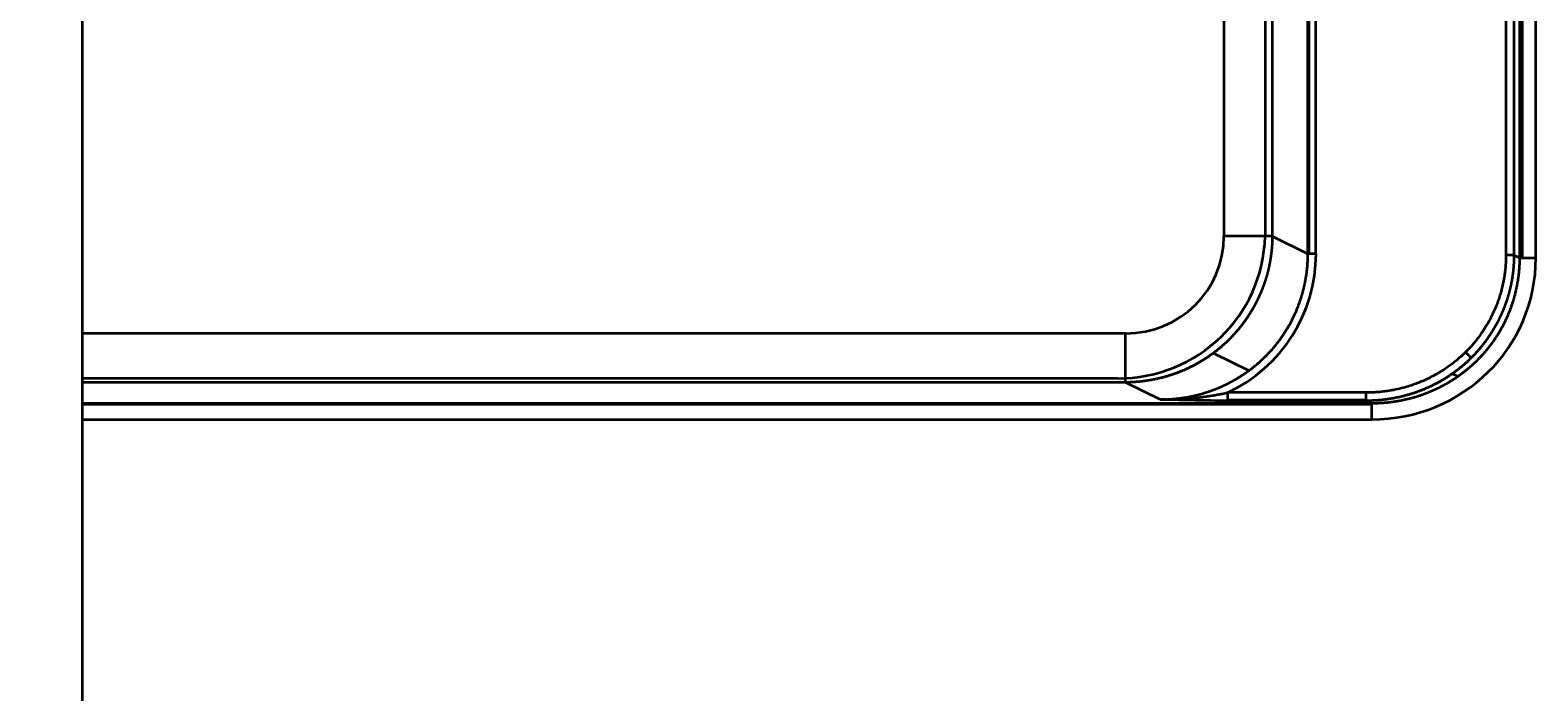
# Model space of a CAD drawing. Header units: millimetres. Extents: x 5 to 1651, y 545 to 1674.
# Drawn here: x 157.6 to 249.5, y 731 to 771.4 of the extents above; entities that cross this region are included whole.
import ezdxf

# ---------------------------------------------------------------- set-up
doc = ezdxf.new("R2010")
doc.units = ezdxf.units.MM
doc.layers.add('10', color=7, linetype='Continuous', true_color=0xffffff)
doc.layers.add('dim', color=82, linetype='Continuous', lineweight=9)
doc.dimstyles.get("Standard").update_dxf_attribs({"dimscale": 5, "dimtxt": 0.18, "dimasz": 0.18, "dimexe": 0.18, "dimexo": 0.0625, "dimgap": 0.09, "dimtad": 0, "dimtih": 1, "dimtoh": 1, "dimzin": 0, "dimdsep": 46, "dimtxsty": 'Standard', "dimcen": 0.09, "dimadec": 0, "dimazin": 0, "dimtfac": 1, "dimtofl": 0, "dimtmove": 0, "dimatfit": 3, "dimfxl": 0, "dimtolj": 1, "dimtzin": 0, "dimarcsym": 0})

# ---------------------------------------------------------------- blocks, each defined once
blk = doc.blocks.new('*D5')
at = {"layer": 'Defpoints', "color": 0, "lineweight": 18, "transparency": 16777216}
for p in [(200.753, 968.539), (75.256, 668.539), (200.753, 668.539)]:
    blk.add_point(p, dxfattribs=at)
at = {"layer": 'dim', "color": 0, "lineweight": -2, "transparency": 16777216}
for p, q in [((198.254, 968.539), (72.758, 968.539)), ((75.256, 958.539), (75.256, 829.788)), ((75.256, 678.539), (75.256, 807.291)), ((198.254, 668.539), (72.758, 668.539))]:
    blk.add_line(p, q, dxfattribs=at)
at = {"layer": 'dim', "color": 0, "lineweight": 18, "transparency": 16777216}
for points in [[(73.59, 958.539), (76.923, 958.539), (75.256, 968.539)], [(73.59, 678.539), (76.923, 678.539), (75.256, 668.539)]]:
    blk.add_solid(points, dxfattribs=at)
at = {"layer": 'dim', "color": 0, "lineweight": 18, "transparency": 16777216, "insert": (75.256, 818.539), "char_height": 12.5, "attachment_point": 5}
blk.add_mtext('\\A1;300.00{\\H7.5;\\S-0.10^ -0.15;}', dxfattribs=at)

msp = doc.modelspace()

# ---------------------------------------------------------------- linework, layer by layer
at = {"layer": '10', "color": 7, "linetype": 'Continuous', "lineweight": 35}
for p, q in [((160.753, 800.902), (160.753, 752.872)), ((230.43, 798.775), (230.43, 758.803)), ((232.943, 798.767), (232.943, 758.803)), ((233.384, 798.733), (233.384, 758.803)), ((235.559, 757.734), (235.559, 798.311)), ((235.632, 757.734), (235.632, 798.306)), ((236.051, 757.734), (236.051, 798.304)), ((247.642, 789.089), (247.642, 757.647)), ((248.132, 788.949), (248.132, 757.647)), ((248.49, 757.49), (248.49, 788.855)), ((248.65, 757.49), (248.65, 788.813)), ((249.471, 757.49), (249.471, 788.641)), ((233.384, 758.803), (230.43, 758.803)), ((233.384, 758.803), (235.559, 757.734)), ((236.051, 757.734), (235.559, 757.734)), ((248.132, 757.647), (247.642, 757.647)), ((248.132, 757.647), (248.49, 757.49)), ((248.49, 757.49), (249.471, 757.49)), ((160.753, 752.872), (160.753, 749.883)), ((224.429, 752.872), (160.753, 752.872)), ((224.429, 749.883), (224.429, 752.872)), ((245.521, 751.381), (245.176, 751.726)), ((229.786, 751.674), (231.96, 750.606)), ((223.941, 750.123), (160.753, 750.123)), ((160.753, 749.883), (160.753, 748.619)), ((224.429, 749.883), (160.753, 749.883)), ((226.549, 748.842), (224.429, 749.883)), ((244.37, 750.416), (244.724, 750.261)), ((239.122, 749.26), (230.662, 749.26)), ((230.662, 748.762), (230.662, 749.26)), ((239.122, 748.762), (239.122, 749.26)), ((160.753, 748.619), (239.447, 748.619)), ((160.753, 748.619), (160.753, 747.623)), ((239.447, 748.539), (160.753, 748.539)), ((239.122, 748.802), (230.662, 748.802)), ((239.122, 748.762), (230.662, 748.762)), ((239.447, 748.619), (239.122, 748.762)), ((239.447, 748.619), (239.447, 747.623)), ((160.753, 747.623), (239.447, 747.623)), ((160.753, 747.623), (160.753, 708.539))]:
    msp.add_line(p, q, dxfattribs=at)
for centre, major_axis, ratio, start_param, end_param in [((223.802, 759.157), (-8.235, 4.046), 0.980876, 2.03509, 3.566636), ((224.336, 758.895), (-5.49, 2.697), 0.980876, 2.03509, 3.590603), ((226.402, 757.88), (-8.693, 4.27), 0.980876, 2.477059, 3.590603), ((239.273, 757.661), (-9.373, 4.11), 0.977076, 1.99258, 3.54632)]:
    msp.add_ellipse(centre, major_axis=major_axis, ratio=ratio, start_param=start_param, end_param=end_param, dxfattribs=at)
for points, knots in [([(233.384, 758.803), (233.384, 758.787), (233.384, 758.754), (233.383, 758.706), (233.382, 758.658), (233.381, 758.609), (233.38, 758.561), (233.378, 758.513), (233.376, 758.464), (233.374, 758.416), (233.371, 758.368), (233.369, 758.32), (233.366, 758.271), (233.362, 758.223), (233.359, 758.175), (233.355, 758.127), (233.351, 758.079), (233.347, 758.031), (233.342, 757.983), (233.337, 757.935), (233.332, 757.887), (233.327, 757.839), (233.322, 757.791), (233.316, 757.743), (233.31, 757.695), (233.303, 757.647), (233.297, 757.599), (233.29, 757.552), (233.283, 757.504), (233.275, 757.456), (233.268, 757.409), (233.26, 757.361), (233.252, 757.314), (233.243, 757.266), (233.235, 757.219), (233.226, 757.172), (233.217, 757.124), (233.207, 757.077), (233.198, 757.03), (233.188, 756.983), (233.178, 756.936), (233.167, 756.889), (233.157, 756.842), (233.146, 756.795), (233.135, 756.748), (233.123, 756.701), (233.112, 756.655), (233.1, 756.608), (233.088, 756.562), (233.075, 756.515), (233.062, 756.469), (233.05, 756.422), (233.036, 756.376), (233.023, 756.33), (233.009, 756.284), (232.996, 756.238), (232.981, 756.192), (232.967, 756.146), (232.952, 756.1), (232.938, 756.055), (232.923, 756.009), (232.907, 755.964), (232.892, 755.918), (232.876, 755.873), (232.86, 755.828), (232.843, 755.783), (232.827, 755.738), (232.81, 755.693), (232.793, 755.648), (232.776, 755.603), (232.758, 755.558), (232.741, 755.514), (232.723, 755.469), (232.704, 755.425), (232.686, 755.381), (232.667, 755.337), (232.648, 755.292), (232.629, 755.249), (232.61, 755.205), (232.59, 755.161), (232.57, 755.117), (232.55, 755.074), (232.53, 755.03), (232.509, 754.987), (232.489, 754.944), (232.468, 754.901), (232.446, 754.858), (232.425, 754.815), (232.403, 754.773), (232.381, 754.73), (232.359, 754.688), (232.337, 754.645), (232.314, 754.603), (232.292, 754.561), (232.268, 754.519), (232.245, 754.477), (232.222, 754.436), (232.198, 754.394), (232.174, 754.353), (232.15, 754.311), (232.126, 754.27), (232.101, 754.229), (232.076, 754.188), (232.051, 754.147), (232.026, 754.107), (232.001, 754.066), (231.975, 754.026), (231.949, 753.986), (231.923, 753.946), (231.897, 753.906), (231.871, 753.866), (231.844, 753.827), (231.817, 753.787), (231.79, 753.748), (231.763, 753.709), (231.735, 753.67), (231.707, 753.631), (231.679, 753.592), (231.651, 753.553), (231.623, 753.515), (231.594, 753.477), (231.566, 753.439), (231.537, 753.401), (231.508, 753.363), (231.478, 753.325), (231.449, 753.288), (231.419, 753.251), (231.389, 753.213), (231.359, 753.176), (231.329, 753.14), (231.298, 753.103), (231.267, 753.066), (231.237, 753.03), (231.205, 752.994), (231.174, 752.958), (231.143, 752.922), (231.111, 752.887), (231.079, 752.851), (231.047, 752.816), (231.015, 752.781), (230.983, 752.746), (230.95, 752.711), (230.917, 752.676), (230.884, 752.642), (230.851, 752.608), (230.818, 752.574), (230.785, 752.54), (230.745, 752.5), (230.699, 752.455), (230.646, 752.404), (230.593, 752.353), (230.539, 752.302), (230.485, 752.252), (230.43, 752.202), (230.375, 752.153), (230.319, 752.103), (230.262, 752.054), (230.205, 752.006), (230.147, 751.957), (230.089, 751.909), (230.03, 751.862), (229.97, 751.814), (229.91, 751.767), (229.849, 751.721), (229.788, 751.675), (229.726, 751.629), (229.664, 751.584), (229.601, 751.539), (229.537, 751.494), (229.473, 751.45), (229.409, 751.406), (229.343, 751.363), (229.278, 751.32), (229.211, 751.278), (229.144, 751.236), (229.077, 751.195), (229.009, 751.154), (228.94, 751.113), (228.871, 751.073), (228.801, 751.034), (228.731, 750.995), (228.66, 750.957), (228.589, 750.919), (228.517, 750.882), (228.445, 750.845), (228.372, 750.809), (228.298, 750.773), (228.224, 750.738), (228.15, 750.703), (228.075, 750.669), (227.999, 750.636), (227.923, 750.603), (227.846, 750.571), (227.769, 750.54), (227.692, 750.509), (227.614, 750.479), (227.535, 750.449), (227.456, 750.42), (227.377, 750.392), (227.297, 750.364), (227.216, 750.337), (227.135, 750.311), (227.054, 750.285), (226.972, 750.261), (226.89, 750.236), (226.807, 750.213), (226.724, 750.19), (226.64, 750.168), (226.556, 750.147), (226.472, 750.127), (226.387, 750.107), (226.302, 750.088), (226.216, 750.07), (226.13, 750.053), (226.043, 750.036), (225.957, 750.021), (225.869, 750.006), (225.782, 749.992), (225.694, 749.978), (225.605, 749.966), (225.517, 749.954), (225.428, 749.943), (225.339, 749.933), (225.249, 749.924), (225.159, 749.916), (225.069, 749.909), (224.978, 749.903), (224.887, 749.897), (224.796, 749.892), (224.705, 749.889), (224.613, 749.886), (224.521, 749.884), (224.46, 749.884), (224.429, 749.883)], [0, 0, 0, 0, 0.003449, 0.006898, 0.010346, 0.013794, 0.017241, 0.020688, 0.024134, 0.02758, 0.031025, 0.03447, 0.037914, 0.041358, 0.044802, 0.048244, 0.051687, 0.055129, 0.05857, 0.062011, 0.065452, 0.068892, 0.072332, 0.075771, 0.079209, 0.082648, 0.086085, 0.089523, 0.09296, 0.096396, 0.099832, 0.103267, 0.106703, 0.110137, 0.113571, 0.117005, 0.120438, 0.123871, 0.127304, 0.130736, 0.134167, 0.137598, 0.141029, 0.144459, 0.147889, 0.151318, 0.154747, 0.158176, 0.161604, 0.165031, 0.168459, 0.171886, 0.175312, 0.178738, 0.182164, 0.185589, 0.189014, 0.192438, 0.195862, 0.199285, 0.202709, 0.206131, 0.209554, 0.212976, 0.216397, 0.219818, 0.223239, 0.226659, 0.230079, 0.233499, 0.236918, 0.240337, 0.243755, 0.247173, 0.250591, 0.254008, 0.257425, 0.260842, 0.264258, 0.267674, 0.271089, 0.274504, 0.277919, 0.281333, 0.284747, 0.288161, 0.291574, 0.294987, 0.298399, 0.301811, 0.305223, 0.308635, 0.312046, 0.315456, 0.318867, 0.322277, 0.325686, 0.329096, 0.332505, 0.335913, 0.339322, 0.34273, 0.346137, 0.349545, 0.352951, 0.356358, 0.359764, 0.36317, 0.366576, 0.369981, 0.373386, 0.376791, 0.380195, 0.383599, 0.387003, 0.390407, 0.39381, 0.397212, 0.400615, 0.404017, 0.407419, 0.41082, 0.414222, 0.417623, 0.421023, 0.424424, 0.427824, 0.431223, 0.434623, 0.438022, 0.441421, 0.444819, 0.448218, 0.451616, 0.455014, 0.458411, 0.461808, 0.465205, 0.468602, 0.471998, 0.475394, 0.47879, 0.482185, 0.485581, 0.488976, 0.49237, 0.495765, 0.499159, 0.504369, 0.509596, 0.514839, 0.520098, 0.525373, 0.530664, 0.535971, 0.541294, 0.546633, 0.551989, 0.557361, 0.562748, 0.568152, 0.573572, 0.579009, 0.584461, 0.58993, 0.595414, 0.600915, 0.606433, 0.611966, 0.617515, 0.623081, 0.628663, 0.634261, 0.639876, 0.645506, 0.651153, 0.656816, 0.662496, 0.668191, 0.673903, 0.679631, 0.685375, 0.691136, 0.696913, 0.702706, 0.708515, 0.714341, 0.720183, 0.726041, 0.731916, 0.737807, 0.743714, 0.749638, 0.755577, 0.761534, 0.767506, 0.773495, 0.7795, 0.785521, 0.791559, 0.797613, 0.803684, 0.809771, 0.815874, 0.821994, 0.82813, 0.834282, 0.840451, 0.846636, 0.852837, 0.859055, 0.865289, 0.87154, 0.877807, 0.88409, 0.89039, 0.896706, 0.903039, 0.909388, 0.915753, 0.922135, 0.928534, 0.934948, 0.941379, 0.947827, 0.954291, 0.960772, 0.967269, 0.973782, 0.980312, 0.986858, 0.993421, 1, 1, 1, 1]), ([(226.549, 748.842), (226.566, 748.842), (226.598, 748.842), (226.648, 748.842), (226.697, 748.843), (226.746, 748.844), (226.795, 748.845), (226.844, 748.846), (226.892, 748.848), (226.941, 748.85), (226.99, 748.852), (227.038, 748.854), (227.087, 748.857), (227.135, 748.86), (227.184, 748.863), (227.232, 748.866), (227.28, 748.87), (227.328, 748.874), (227.376, 748.878), (227.424, 748.883), (227.472, 748.887), (227.52, 748.892), (227.567, 748.897), (227.615, 748.903), (227.662, 748.908), (227.709, 748.914), (227.757, 748.92), (227.804, 748.926), (227.851, 748.933), (227.898, 748.94), (227.945, 748.947), (227.991, 748.954), (228.038, 748.961), (228.084, 748.969), (228.131, 748.977), (228.177, 748.985), (228.223, 748.993), (228.269, 749.002), (228.315, 749.011), (228.361, 749.02), (228.407, 749.029), (228.453, 749.039), (228.498, 749.048), (228.544, 749.058), (228.589, 749.068), (228.634, 749.079), (228.679, 749.089), (228.724, 749.1), (228.769, 749.111), (228.814, 749.122), (228.858, 749.133), (228.903, 749.145), (228.947, 749.157), (228.991, 749.169), (229.035, 749.181), (229.079, 749.194), (229.123, 749.206), (229.167, 749.219), (229.21, 749.232), (229.254, 749.245), (229.297, 749.259), (229.34, 749.272), (229.383, 749.286), (229.426, 749.3), (229.469, 749.314), (229.511, 749.329), (229.554, 749.343), (229.596, 749.358), (229.639, 749.373), (229.681, 749.388), (229.723, 749.403), (229.764, 749.419), (229.806, 749.434), (229.848, 749.45), (229.889, 749.466), (229.93, 749.482), (229.971, 749.499), (230.012, 749.515), (230.053, 749.532), (230.094, 749.549), (230.135, 749.566), (230.175, 749.583), (230.215, 749.601), (230.255, 749.618), (230.295, 749.636), (230.335, 749.654), (230.375, 749.672), (230.414, 749.69), (230.454, 749.709), (230.493, 749.727), (230.532, 749.746), (230.571, 749.765), (230.61, 749.784), (230.648, 749.803), (230.687, 749.822), (230.725, 749.842), (230.763, 749.862), (230.801, 749.881), (230.839, 749.901), (230.877, 749.921), (230.915, 749.942), (230.952, 749.962), (230.989, 749.983), (231.026, 750.003), (231.063, 750.024), (231.1, 750.045), (231.137, 750.066), (231.173, 750.087), (231.209, 750.109), (231.246, 750.13), (231.282, 750.152), (231.317, 750.174), (231.353, 750.196), (231.389, 750.218), (231.424, 750.24), (231.459, 750.262), (231.494, 750.285), (231.529, 750.307), (231.564, 750.33), (231.599, 750.353), (231.633, 750.376), (231.667, 750.399), (231.701, 750.422), (231.735, 750.445), (231.769, 750.469), (231.803, 750.492), (231.836, 750.516), (231.869, 750.54), (231.903, 750.563), (231.935, 750.587), (231.968, 750.612), (232.001, 750.636), (232.033, 750.66), (232.066, 750.685), (232.098, 750.709), (232.13, 750.734), (232.162, 750.758), (232.193, 750.783), (232.225, 750.808), (232.256, 750.833), (232.287, 750.859), (232.318, 750.884), (232.349, 750.909), (232.38, 750.935), (232.41, 750.96), (232.441, 750.986), (232.471, 751.012), (232.501, 751.037), (232.531, 751.063), (232.56, 751.089), (232.59, 751.115), (232.619, 751.142), (232.649, 751.168), (232.678, 751.194), (232.706, 751.221), (232.735, 751.247), (232.764, 751.274), (232.792, 751.3), (232.82, 751.327), (232.848, 751.354), (232.876, 751.381), (232.904, 751.408), (232.944, 751.448), (232.997, 751.501), (233.062, 751.567), (233.127, 751.634), (233.19, 751.701), (233.253, 751.769), (233.315, 751.838), (233.377, 751.908), (233.438, 751.978), (233.498, 752.049), (233.557, 752.121), (233.615, 752.193), (233.673, 752.265), (233.73, 752.339), (233.787, 752.413), (233.842, 752.487), (233.897, 752.562), (233.951, 752.638), (234.004, 752.715), (234.056, 752.791), (234.108, 752.869), (234.158, 752.947), (234.208, 753.025), (234.257, 753.104), (234.305, 753.184), (234.353, 753.264), (234.399, 753.345), (234.445, 753.426), (234.49, 753.508), (234.534, 753.59), (234.577, 753.672), (234.619, 753.755), (234.661, 753.839), (234.701, 753.923), (234.741, 754.007), (234.78, 754.092), (234.817, 754.177), (234.854, 754.263), (234.891, 754.349), (234.926, 754.435), (234.96, 754.522), (234.993, 754.61), (235.026, 754.697), (235.057, 754.785), (235.088, 754.874), (235.117, 754.962), (235.146, 755.051), (235.174, 755.141), (235.201, 755.23), (235.227, 755.32), (235.252, 755.41), (235.276, 755.501), (235.299, 755.592), (235.321, 755.683), (235.342, 755.774), (235.362, 755.866), (235.381, 755.958), (235.399, 756.05), (235.417, 756.142), (235.433, 756.234), (235.448, 756.327), (235.463, 756.42), (235.476, 756.513), (235.488, 756.606), (235.5, 756.7), (235.51, 756.793), (235.519, 756.887), (235.528, 756.981), (235.535, 757.075), (235.542, 757.169), (235.547, 757.263), (235.552, 757.357), (235.555, 757.451), (235.557, 757.545), (235.559, 757.64), (235.559, 757.703), (235.559, 757.734)], [0, 0, 0, 0, 0.003499, 0.006993, 0.010483, 0.013967, 0.017447, 0.020922, 0.024392, 0.027857, 0.031318, 0.034774, 0.038224, 0.04167, 0.045112, 0.048548, 0.05198, 0.055406, 0.058828, 0.062245, 0.065658, 0.069065, 0.072468, 0.075866, 0.079259, 0.082647, 0.086031, 0.08941, 0.092783, 0.096153, 0.099517, 0.102876, 0.106231, 0.109581, 0.112926, 0.116267, 0.119602, 0.122933, 0.126259, 0.12958, 0.132897, 0.136208, 0.139515, 0.142817, 0.146114, 0.149407, 0.152695, 0.155978, 0.159256, 0.162529, 0.165798, 0.169062, 0.172321, 0.175576, 0.178825, 0.18207, 0.18531, 0.188545, 0.191776, 0.195002, 0.198223, 0.201439, 0.204651, 0.207858, 0.21106, 0.214257, 0.21745, 0.220637, 0.22382, 0.226999, 0.230172, 0.233341, 0.236505, 0.239665, 0.242819, 0.245969, 0.249115, 0.252255, 0.255391, 0.258522, 0.261648, 0.26477, 0.267887, 0.270999, 0.274106, 0.277209, 0.280307, 0.2834, 0.286489, 0.289572, 0.292652, 0.295726, 0.298796, 0.301861, 0.304921, 0.307977, 0.311028, 0.314074, 0.317115, 0.320152, 0.323184, 0.326212, 0.329235, 0.332253, 0.335266, 0.338275, 0.341279, 0.344278, 0.347273, 0.350263, 0.353248, 0.356229, 0.359205, 0.362176, 0.365143, 0.368105, 0.371062, 0.374015, 0.376963, 0.379907, 0.382845, 0.385779, 0.388709, 0.391634, 0.394554, 0.397469, 0.40038, 0.403286, 0.406188, 0.409085, 0.411977, 0.414865, 0.417748, 0.420626, 0.4235, 0.426369, 0.429233, 0.432093, 0.434949, 0.437799, 0.440645, 0.443487, 0.446324, 0.449156, 0.451984, 0.454807, 0.457625, 0.460439, 0.463248, 0.466053, 0.468853, 0.471648, 0.474439, 0.477225, 0.480007, 0.482784, 0.485557, 0.488325, 0.491088, 0.493847, 0.496601, 0.499351, 0.502096, 0.508689, 0.515283, 0.521877, 0.528472, 0.535068, 0.541664, 0.54826, 0.554858, 0.561456, 0.568055, 0.574654, 0.581255, 0.587856, 0.594458, 0.601061, 0.607665, 0.61427, 0.620876, 0.627483, 0.63409, 0.640699, 0.647309, 0.653921, 0.660533, 0.667147, 0.673761, 0.680377, 0.686995, 0.693613, 0.700233, 0.706855, 0.713478, 0.720102, 0.726727, 0.733354, 0.739983, 0.746613, 0.753245, 0.759879, 0.766514, 0.77315, 0.779789, 0.786429, 0.793071, 0.799714, 0.80636, 0.813007, 0.819656, 0.826307, 0.83296, 0.839615, 0.846272, 0.852931, 0.859593, 0.866256, 0.872921, 0.879588, 0.886258, 0.89293, 0.899604, 0.90628, 0.912958, 0.919639, 0.926322, 0.933008, 0.939696, 0.946386, 0.953079, 0.959774, 0.966472, 0.973173, 0.979875, 0.986581, 0.993289, 1, 1, 1, 1]), ([(248.132, 757.647), (248.132, 757.631), (248.132, 757.599), (248.131, 757.551), (248.131, 757.503), (248.13, 757.455), (248.129, 757.406), (248.127, 757.358), (248.125, 757.31), (248.123, 757.262), (248.121, 757.214), (248.119, 757.166), (248.116, 757.118), (248.113, 757.07), (248.109, 757.022), (248.106, 756.974), (248.102, 756.926), (248.098, 756.878), (248.094, 756.831), (248.089, 756.783), (248.084, 756.735), (248.079, 756.687), (248.074, 756.639), (248.068, 756.592), (248.062, 756.544), (248.056, 756.496), (248.05, 756.449), (248.043, 756.401), (248.036, 756.354), (248.029, 756.306), (248.021, 756.259), (248.014, 756.211), (248.006, 756.164), (247.998, 756.117), (247.989, 756.07), (247.98, 756.022), (247.972, 755.975), (247.962, 755.928), (247.953, 755.881), (247.943, 755.834), (247.933, 755.787), (247.923, 755.74), (247.912, 755.694), (247.902, 755.647), (247.891, 755.6), (247.879, 755.554), (247.868, 755.507), (247.856, 755.46), (247.844, 755.414), (247.832, 755.368), (247.819, 755.321), (247.807, 755.275), (247.794, 755.229), (247.78, 755.183), (247.767, 755.137), (247.753, 755.091), (247.739, 755.045), (247.725, 755), (247.71, 754.954), (247.696, 754.908), (247.681, 754.863), (247.665, 754.817), (247.65, 754.772), (247.634, 754.727), (247.618, 754.682), (247.602, 754.636), (247.585, 754.592), (247.569, 754.547), (247.552, 754.502), (247.535, 754.457), (247.517, 754.412), (247.499, 754.368), (247.482, 754.324), (247.463, 754.279), (247.445, 754.235), (247.426, 754.191), (247.407, 754.147), (247.388, 754.103), (247.369, 754.059), (247.349, 754.015), (247.33, 753.972), (247.31, 753.928), (247.289, 753.885), (247.269, 753.842), (247.248, 753.799), (247.227, 753.756), (247.206, 753.713), (247.184, 753.67), (247.163, 753.627), (247.141, 753.585), (247.119, 753.542), (247.096, 753.5), (247.074, 753.458), (247.051, 753.416), (247.028, 753.374), (247.004, 753.332), (246.981, 753.29), (246.957, 753.249), (246.933, 753.207), (246.909, 753.166), (246.885, 753.125), (246.86, 753.084), (246.835, 753.043), (246.81, 753.002), (246.785, 752.961), (246.759, 752.921), (246.733, 752.88), (246.707, 752.84), (246.681, 752.8), (246.655, 752.76), (246.628, 752.72), (246.601, 752.681), (246.574, 752.641), (246.547, 752.602), (246.52, 752.563), (246.492, 752.524), (246.464, 752.485), (246.436, 752.446), (246.408, 752.407), (246.379, 752.369), (246.35, 752.331), (246.321, 752.293), (246.292, 752.255), (246.263, 752.217), (246.233, 752.179), (246.204, 752.142), (246.174, 752.104), (246.143, 752.067), (246.113, 752.03), (246.083, 751.993), (246.052, 751.956), (246.021, 751.92), (245.99, 751.883), (245.958, 751.847), (245.927, 751.811), (245.895, 751.775), (245.863, 751.74), (245.831, 751.704), (245.798, 751.669), (245.766, 751.634), (245.733, 751.599), (245.7, 751.564), (245.667, 751.529), (245.634, 751.495), (245.6, 751.46), (245.567, 751.426), (245.533, 751.392), (245.493, 751.353), (245.447, 751.308), (245.395, 751.258), (245.342, 751.208), (245.288, 751.158), (245.234, 751.108), (245.18, 751.059), (245.124, 751.01), (245.069, 750.961), (245.012, 750.913), (244.955, 750.865), (244.897, 750.817), (244.839, 750.77), (244.78, 750.723), (244.721, 750.676), (244.661, 750.63), (244.6, 750.584), (244.539, 750.538), (244.477, 750.493), (244.415, 750.448), (244.352, 750.403), (244.288, 750.359), (244.224, 750.316), (244.159, 750.272), (244.094, 750.229), (244.028, 750.187), (243.961, 750.145), (243.894, 750.103), (243.827, 750.062), (243.758, 750.022), (243.689, 749.982), (243.62, 749.942), (243.55, 749.903), (243.479, 749.864), (243.408, 749.826), (243.337, 749.788), (243.264, 749.751), (243.191, 749.715), (243.118, 749.679), (243.044, 749.643), (242.97, 749.608), (242.895, 749.574), (242.819, 749.54), (242.743, 749.507), (242.666, 749.474), (242.589, 749.442), (242.511, 749.411), (242.433, 749.38), (242.354, 749.35), (242.275, 749.321), (242.195, 749.292), (242.115, 749.264), (242.034, 749.236), (241.953, 749.21), (241.871, 749.184), (241.789, 749.158), (241.706, 749.133), (241.622, 749.109), (241.539, 749.086), (241.455, 749.064), (241.37, 749.042), (241.285, 749.021), (241.199, 749), (241.113, 748.981), (241.027, 748.962), (240.94, 748.944), (240.852, 748.927), (240.765, 748.91), (240.676, 748.895), (240.588, 748.88), (240.499, 748.866), (240.41, 748.853), (240.32, 748.841), (240.23, 748.829), (240.139, 748.819), (240.048, 748.809), (239.957, 748.8), (239.866, 748.792), (239.774, 748.785), (239.681, 748.779), (239.589, 748.774), (239.496, 748.77), (239.403, 748.766), (239.31, 748.764), (239.216, 748.762), (239.153, 748.762), (239.122, 748.762)], [0, 0, 0, 0, 0.003424, 0.006847, 0.01027, 0.013692, 0.017114, 0.020536, 0.023957, 0.027378, 0.030799, 0.034219, 0.037639, 0.041059, 0.044478, 0.047897, 0.051315, 0.054734, 0.058152, 0.061569, 0.064987, 0.068404, 0.07182, 0.075237, 0.078653, 0.082068, 0.085484, 0.088899, 0.092314, 0.095729, 0.099143, 0.102557, 0.105971, 0.109384, 0.112798, 0.116211, 0.119623, 0.123036, 0.126448, 0.12986, 0.133272, 0.136684, 0.140095, 0.143506, 0.146917, 0.150327, 0.153738, 0.157148, 0.160558, 0.163968, 0.167377, 0.170787, 0.174196, 0.177605, 0.181014, 0.184423, 0.187831, 0.191239, 0.194647, 0.198055, 0.201463, 0.204871, 0.208278, 0.211686, 0.215093, 0.2185, 0.221907, 0.225313, 0.22872, 0.232127, 0.235533, 0.238939, 0.242345, 0.245751, 0.249157, 0.252563, 0.255969, 0.259375, 0.26278, 0.266186, 0.269591, 0.272996, 0.276401, 0.279807, 0.283212, 0.286617, 0.290022, 0.293426, 0.296831, 0.300236, 0.303641, 0.307045, 0.31045, 0.313855, 0.317259, 0.320664, 0.324068, 0.327473, 0.330877, 0.334282, 0.337686, 0.341091, 0.344495, 0.3479, 0.351304, 0.354709, 0.358113, 0.361518, 0.364922, 0.368327, 0.371732, 0.375136, 0.378541, 0.381946, 0.385351, 0.388755, 0.39216, 0.395565, 0.39897, 0.402375, 0.40578, 0.409186, 0.412591, 0.415996, 0.419402, 0.422807, 0.426213, 0.429619, 0.433025, 0.436431, 0.439837, 0.443243, 0.446649, 0.450056, 0.453462, 0.456869, 0.460276, 0.463683, 0.46709, 0.470497, 0.473904, 0.477312, 0.48072, 0.484127, 0.487535, 0.490944, 0.494352, 0.497761, 0.502905, 0.508067, 0.513246, 0.518444, 0.52366, 0.528893, 0.534145, 0.539415, 0.544702, 0.550007, 0.555331, 0.560672, 0.566032, 0.571409, 0.576805, 0.582219, 0.58765, 0.5931, 0.598568, 0.604054, 0.609558, 0.61508, 0.620621, 0.626179, 0.631756, 0.637351, 0.642964, 0.648596, 0.654245, 0.659913, 0.665599, 0.671303, 0.677026, 0.682767, 0.688526, 0.694303, 0.700099, 0.705913, 0.711745, 0.717596, 0.723465, 0.729352, 0.735258, 0.741182, 0.747125, 0.753086, 0.759065, 0.765063, 0.771079, 0.777113, 0.783166, 0.789238, 0.795328, 0.801436, 0.807563, 0.813708, 0.819872, 0.826054, 0.832255, 0.838475, 0.844712, 0.850969, 0.857244, 0.863537, 0.869849, 0.87618, 0.882529, 0.888897, 0.895283, 0.901688, 0.908112, 0.914554, 0.921015, 0.927494, 0.933993, 0.940509, 0.947045, 0.953599, 0.960171, 0.966763, 0.973373, 0.980002, 0.986649, 0.993315, 1, 1, 1, 1]), ([(247.642, 757.647), (247.642, 757.631), (247.642, 757.598), (247.641, 757.547), (247.64, 757.492), (247.639, 757.434), (247.637, 757.372), (247.635, 757.306), (247.632, 757.236), (247.628, 757.163), (247.623, 757.085), (247.617, 757.005), (247.61, 756.92), (247.602, 756.833), (247.593, 756.741), (247.582, 756.646), (247.57, 756.547), (247.555, 756.445), (247.539, 756.339), (247.521, 756.23), (247.501, 756.118), (247.462, 755.917), (247.4, 755.639), (247.307, 755.296), (247.207, 754.981), (247.104, 754.694), (246.988, 754.403), (246.849, 754.089), (246.673, 753.736), (246.461, 753.36), (246.17, 752.904), (245.824, 752.437), (245.463, 752.021), (245.246, 751.797), (245.155, 751.708), (245.155, 751.708), (245.155, 751.708), (245.154, 751.707), (245.154, 751.707), (245.152, 751.705), (245.15, 751.703), (245.144, 751.697), (245.134, 751.687), (245.112, 751.666), (245.068, 751.624), (244.981, 751.541), (244.802, 751.378), (244.581, 751.19), (244.255, 750.934), (243.901, 750.684), (243.48, 750.425), (243.1, 750.217), (242.74, 750.042), (242.397, 749.895), (242.05, 749.762), (241.673, 749.637), (241.249, 749.518), (240.886, 749.437), (240.603, 749.385), (240.42, 749.356), (240.246, 749.332), (240.082, 749.312), (239.927, 749.296), (239.783, 749.284), (239.648, 749.275), (239.523, 749.269), (239.409, 749.264), (239.304, 749.262), (239.21, 749.26), (239.15, 749.26), (239.122, 749.26)], [0, 0, 0, 0, 0.003567, 0.007415, 0.011543, 0.015952, 0.020641, 0.02561, 0.03086, 0.036389, 0.042197, 0.048286, 0.054653, 0.0613, 0.068226, 0.075431, 0.082914, 0.090677, 0.098719, 0.10704, 0.115639, 0.124517, 0.153154, 0.179897, 0.20475, 0.227715, 0.248794, 0.275596, 0.305239, 0.337722, 0.373048, 0.427232, 0.468718, 0.497487, 0.497494, 0.497502, 0.497517, 0.497548, 0.497608, 0.49773, 0.497974, 0.49846, 0.499434, 0.501382, 0.505277, 0.513068, 0.528656, 0.559849, 0.578516, 0.62232, 0.657495, 0.690117, 0.720176, 0.747662, 0.774352, 0.804226, 0.837292, 0.873562, 0.888277, 0.902236, 0.915437, 0.927879, 0.939562, 0.950484, 0.960645, 0.970044, 0.97868, 0.986552, 0.993659, 1, 1, 1, 1]), ([(239.447, 748.619), (239.464, 748.619), (239.497, 748.619), (239.547, 748.62), (239.597, 748.62), (239.647, 748.621), (239.696, 748.622), (239.746, 748.623), (239.795, 748.625), (239.845, 748.627), (239.894, 748.629), (239.943, 748.632), (239.992, 748.634), (240.041, 748.637), (240.09, 748.64), (240.139, 748.644), (240.188, 748.647), (240.237, 748.651), (240.285, 748.655), (240.334, 748.66), (240.382, 748.664), (240.43, 748.669), (240.479, 748.674), (240.527, 748.68), (240.575, 748.685), (240.622, 748.691), (240.67, 748.697), (240.718, 748.704), (240.765, 748.71), (240.813, 748.717), (240.86, 748.724), (240.907, 748.731), (240.955, 748.739), (241.002, 748.747), (241.048, 748.755), (241.095, 748.763), (241.142, 748.771), (241.188, 748.78), (241.235, 748.789), (241.281, 748.798), (241.327, 748.807), (241.373, 748.817), (241.419, 748.826), (241.465, 748.836), (241.511, 748.846), (241.556, 748.857), (241.602, 748.867), (241.647, 748.878), (241.692, 748.889), (241.737, 748.9), (241.782, 748.912), (241.827, 748.924), (241.872, 748.935), (241.916, 748.947), (241.961, 748.96), (242.005, 748.972), (242.049, 748.985), (242.093, 748.998), (242.137, 749.011), (242.181, 749.024), (242.224, 749.037), (242.268, 749.051), (242.311, 749.065), (242.354, 749.079), (242.397, 749.093), (242.44, 749.108), (242.483, 749.122), (242.525, 749.137), (242.568, 749.152), (242.61, 749.167), (242.652, 749.182), (242.694, 749.198), (242.736, 749.214), (242.778, 749.23), (242.82, 749.246), (242.861, 749.262), (242.902, 749.278), (242.944, 749.295), (242.985, 749.312), (243.025, 749.328), (243.066, 749.346), (243.107, 749.363), (243.147, 749.38), (243.187, 749.398), (243.227, 749.416), (243.267, 749.433), (243.307, 749.452), (243.347, 749.47), (243.386, 749.488), (243.426, 749.507), (243.465, 749.525), (243.504, 749.544), (243.543, 749.563), (243.581, 749.582), (243.62, 749.602), (243.658, 749.621), (243.696, 749.641), (243.735, 749.661), (243.772, 749.681), (243.81, 749.701), (243.848, 749.721), (243.885, 749.741), (243.922, 749.762), (243.96, 749.782), (243.997, 749.803), (244.033, 749.824), (244.07, 749.845), (244.106, 749.866), (244.143, 749.887), (244.179, 749.909), (244.215, 749.93), (244.251, 749.952), (244.286, 749.974), (244.322, 749.996), (244.357, 750.018), (244.392, 750.04), (244.427, 750.062), (244.462, 750.085), (244.497, 750.107), (244.531, 750.13), (244.566, 750.153), (244.6, 750.176), (244.634, 750.199), (244.668, 750.222), (244.701, 750.245), (244.735, 750.269), (244.768, 750.292), (244.801, 750.316), (244.834, 750.339), (244.867, 750.363), (244.9, 750.387), (244.932, 750.411), (244.965, 750.435), (244.997, 750.459), (245.029, 750.484), (245.061, 750.508), (245.093, 750.533), (245.124, 750.557), (245.155, 750.582), (245.187, 750.607), (245.218, 750.632), (245.248, 750.657), (245.279, 750.682), (245.31, 750.707), (245.34, 750.732), (245.37, 750.758), (245.4, 750.783), (245.43, 750.809), (245.46, 750.834), (245.489, 750.86), (245.519, 750.886), (245.548, 750.912), (245.577, 750.938), (245.606, 750.964), (245.634, 750.99), (245.663, 751.016), (245.691, 751.042), (245.719, 751.069), (245.747, 751.095), (245.775, 751.122), (245.803, 751.148), (245.83, 751.175), (245.871, 751.214), (245.924, 751.267), (245.99, 751.333), (246.054, 751.401), (246.119, 751.468), (246.182, 751.537), (246.245, 751.606), (246.307, 751.676), (246.368, 751.746), (246.428, 751.817), (246.488, 751.889), (246.547, 751.961), (246.605, 752.034), (246.662, 752.107), (246.719, 752.182), (246.775, 752.256), (246.83, 752.332), (246.884, 752.407), (246.937, 752.484), (246.99, 752.561), (247.041, 752.638), (247.092, 752.716), (247.142, 752.795), (247.192, 752.874), (247.24, 752.954), (247.288, 753.034), (247.334, 753.115), (247.38, 753.196), (247.425, 753.277), (247.469, 753.36), (247.512, 753.442), (247.555, 753.525), (247.596, 753.609), (247.637, 753.693), (247.676, 753.777), (247.715, 753.862), (247.753, 753.947), (247.79, 754.032), (247.826, 754.118), (247.861, 754.205), (247.895, 754.291), (247.928, 754.379), (247.961, 754.466), (247.992, 754.554), (248.023, 754.642), (248.052, 754.731), (248.081, 754.819), (248.109, 754.908), (248.135, 754.998), (248.161, 755.088), (248.186, 755.178), (248.21, 755.268), (248.233, 755.358), (248.255, 755.449), (248.276, 755.54), (248.296, 755.631), (248.315, 755.723), (248.333, 755.814), (248.35, 755.906), (248.366, 755.998), (248.381, 756.091), (248.395, 756.183), (248.408, 756.276), (248.421, 756.369), (248.432, 756.461), (248.442, 756.554), (248.451, 756.648), (248.46, 756.741), (248.467, 756.834), (248.473, 756.928), (248.479, 757.021), (248.483, 757.115), (248.486, 757.209), (248.488, 757.302), (248.49, 757.396), (248.49, 757.459), (248.49, 757.49)], [0, 0, 0, 0, 0.003546, 0.007087, 0.010622, 0.014152, 0.017676, 0.021196, 0.02471, 0.028218, 0.031721, 0.035219, 0.038712, 0.042199, 0.045681, 0.049157, 0.052628, 0.056094, 0.059555, 0.06301, 0.06646, 0.069904, 0.073344, 0.076777, 0.080206, 0.083629, 0.087047, 0.09046, 0.093867, 0.097269, 0.100666, 0.104057, 0.107443, 0.110824, 0.114199, 0.117569, 0.120934, 0.124294, 0.127648, 0.130997, 0.13434, 0.137679, 0.141012, 0.144339, 0.147662, 0.150979, 0.154291, 0.157597, 0.160899, 0.164195, 0.167485, 0.170771, 0.174051, 0.177326, 0.180596, 0.18386, 0.187119, 0.190373, 0.193621, 0.196864, 0.200102, 0.203335, 0.206563, 0.209785, 0.213002, 0.216214, 0.21942, 0.222621, 0.225817, 0.229008, 0.232193, 0.235373, 0.238548, 0.241718, 0.244883, 0.248042, 0.251196, 0.254345, 0.257488, 0.260626, 0.26376, 0.266887, 0.27001, 0.273127, 0.27624, 0.279347, 0.282448, 0.285545, 0.288636, 0.291722, 0.294803, 0.297879, 0.300949, 0.304015, 0.307075, 0.31013, 0.313179, 0.316224, 0.319263, 0.322297, 0.325326, 0.32835, 0.331369, 0.334382, 0.33739, 0.340393, 0.343391, 0.346384, 0.349371, 0.352354, 0.355331, 0.358303, 0.36127, 0.364232, 0.367188, 0.370139, 0.373086, 0.376027, 0.378963, 0.381894, 0.384819, 0.38774, 0.390655, 0.393565, 0.396471, 0.39937, 0.402265, 0.405155, 0.40804, 0.410919, 0.413794, 0.416663, 0.419527, 0.422386, 0.42524, 0.428089, 0.430932, 0.433771, 0.436605, 0.439433, 0.442256, 0.445075, 0.447888, 0.450696, 0.453499, 0.456297, 0.45909, 0.461877, 0.46466, 0.467438, 0.47021, 0.472978, 0.47574, 0.478498, 0.48125, 0.483997, 0.486739, 0.489477, 0.492209, 0.494936, 0.497658, 0.500375, 0.503087, 0.509713, 0.516338, 0.522962, 0.529586, 0.536208, 0.54283, 0.549451, 0.556071, 0.56269, 0.569309, 0.575927, 0.582545, 0.589162, 0.595778, 0.602394, 0.60901, 0.615625, 0.62224, 0.628855, 0.635469, 0.642083, 0.648697, 0.655311, 0.661924, 0.668538, 0.675151, 0.681765, 0.688378, 0.694992, 0.701606, 0.70822, 0.714834, 0.721449, 0.728063, 0.734678, 0.741294, 0.747909, 0.754526, 0.761142, 0.76776, 0.774378, 0.780996, 0.787615, 0.794235, 0.800855, 0.807476, 0.814098, 0.820721, 0.827345, 0.83397, 0.840595, 0.847222, 0.85385, 0.860478, 0.867108, 0.873739, 0.880371, 0.887005, 0.89364, 0.900276, 0.906913, 0.913552, 0.920192, 0.926834, 0.933477, 0.940122, 0.946768, 0.953416, 0.960065, 0.966717, 0.97337, 0.980024, 0.986681, 0.99334, 1, 1, 1, 1]), ([(226.549, 748.842), (226.571, 748.842), (226.615, 748.841), (226.681, 748.841), (226.746, 748.84), (226.812, 748.84), (226.878, 748.841), (226.944, 748.841), (227.009, 748.842), (227.075, 748.843), (227.141, 748.844), (227.207, 748.846), (227.273, 748.847), (227.339, 748.849), (227.406, 748.852), (227.472, 748.854), (227.538, 748.857), (227.605, 748.86), (227.671, 748.863), (227.738, 748.867), (227.804, 748.871), (227.871, 748.875), (227.938, 748.879), (228.004, 748.883), (228.071, 748.888), (228.138, 748.893), (228.205, 748.899), (228.272, 748.905), (228.339, 748.911), (228.407, 748.917), (228.474, 748.924), (228.541, 748.931), (228.611, 748.938), (228.682, 748.946), (228.757, 748.955), (228.834, 748.963), (228.914, 748.973), (228.996, 748.983), (229.081, 748.993), (229.167, 749.004), (229.257, 749.016), (229.348, 749.029), (229.443, 749.042), (229.539, 749.056), (229.649, 749.073), (229.771, 749.093), (229.901, 749.114), (230.027, 749.136), (230.132, 749.155), (230.216, 749.171), (230.28, 749.183), (230.344, 749.195), (230.396, 749.205), (230.436, 749.213), (230.464, 749.219), (230.49, 749.225), (230.514, 749.23), (230.536, 749.235), (230.557, 749.24), (230.576, 749.244), (230.592, 749.248), (230.607, 749.252), (230.62, 749.256), (230.632, 749.259), (230.641, 749.261), (230.649, 749.264), (230.654, 749.265), (230.657, 749.267), (230.659, 749.267)], [0, 0, 0, 0, 0.01593, 0.03187, 0.047819, 0.063779, 0.07975, 0.095732, 0.111726, 0.127732, 0.143752, 0.159784, 0.17583, 0.19189, 0.207964, 0.224054, 0.240158, 0.256278, 0.272414, 0.288566, 0.304735, 0.320921, 0.337124, 0.353345, 0.369583, 0.38584, 0.402115, 0.418409, 0.434721, 0.451053, 0.467405, 0.483775, 0.500166, 0.517794, 0.535998, 0.55478, 0.574142, 0.594087, 0.614616, 0.635733, 0.657439, 0.679737, 0.702629, 0.726117, 0.750204, 0.783123, 0.814934, 0.845633, 0.875214, 0.891339, 0.907144, 0.922627, 0.937788, 0.945094, 0.95195, 0.958356, 0.964311, 0.969815, 0.974867, 0.979468, 0.983616, 0.987312, 0.990556, 0.993348, 0.995687, 0.997575, 0.999012, 1, 1, 1, 1]), ([(230.662, 748.762), (230.548, 748.762), (230.434, 748.762), (230.161, 748.764), (230.002, 748.765), (229.209, 748.774), (228.584, 748.787), (227.632, 748.811), (227.296, 748.82), (226.83, 748.834), (226.698, 748.837), (226.561, 748.842), (226.555, 748.842), (226.549, 748.842)], [0, 0, 0, 0, 0.080655, 0.080655, 0.193549, 0.193549, 0.647575, 0.647575, 0.897273, 0.897273, 0.995575, 0.995575, 1, 1, 1, 1])]:
    msp.add_open_spline(points, degree=3, knots=knots, dxfattribs=at)

# ---------------------------------------------------------------- dimensions: what is measured, and where the dimension line sits
at = {"layer": 'dim', "lineweight": 18}
dim = msp.add_linear_dim(base=(75.256, 668.539), p1=(200.753, 968.539), p2=(200.753, 668.539), angle=90, dimstyle='Standard', override={"dimtxt": 2.5, "dimasz": 2, "dimexe": 0.49975, "dimexo": 0.49975, "dimgap": 0.49975, "dimtol": 1, "dimlim": 0, "dimtp": -0.1, "dimtm": 0.15, "dimtfac": 0.6, "dimtdec": 2, "dimtolj": 1}, dxfattribs=at)
dim.commit()
dim.dimension.update_dxf_attribs({"geometry": '*D5', "text_midpoint": (75.256, 818.539)})

doc.saveas('drawing.dxf')
